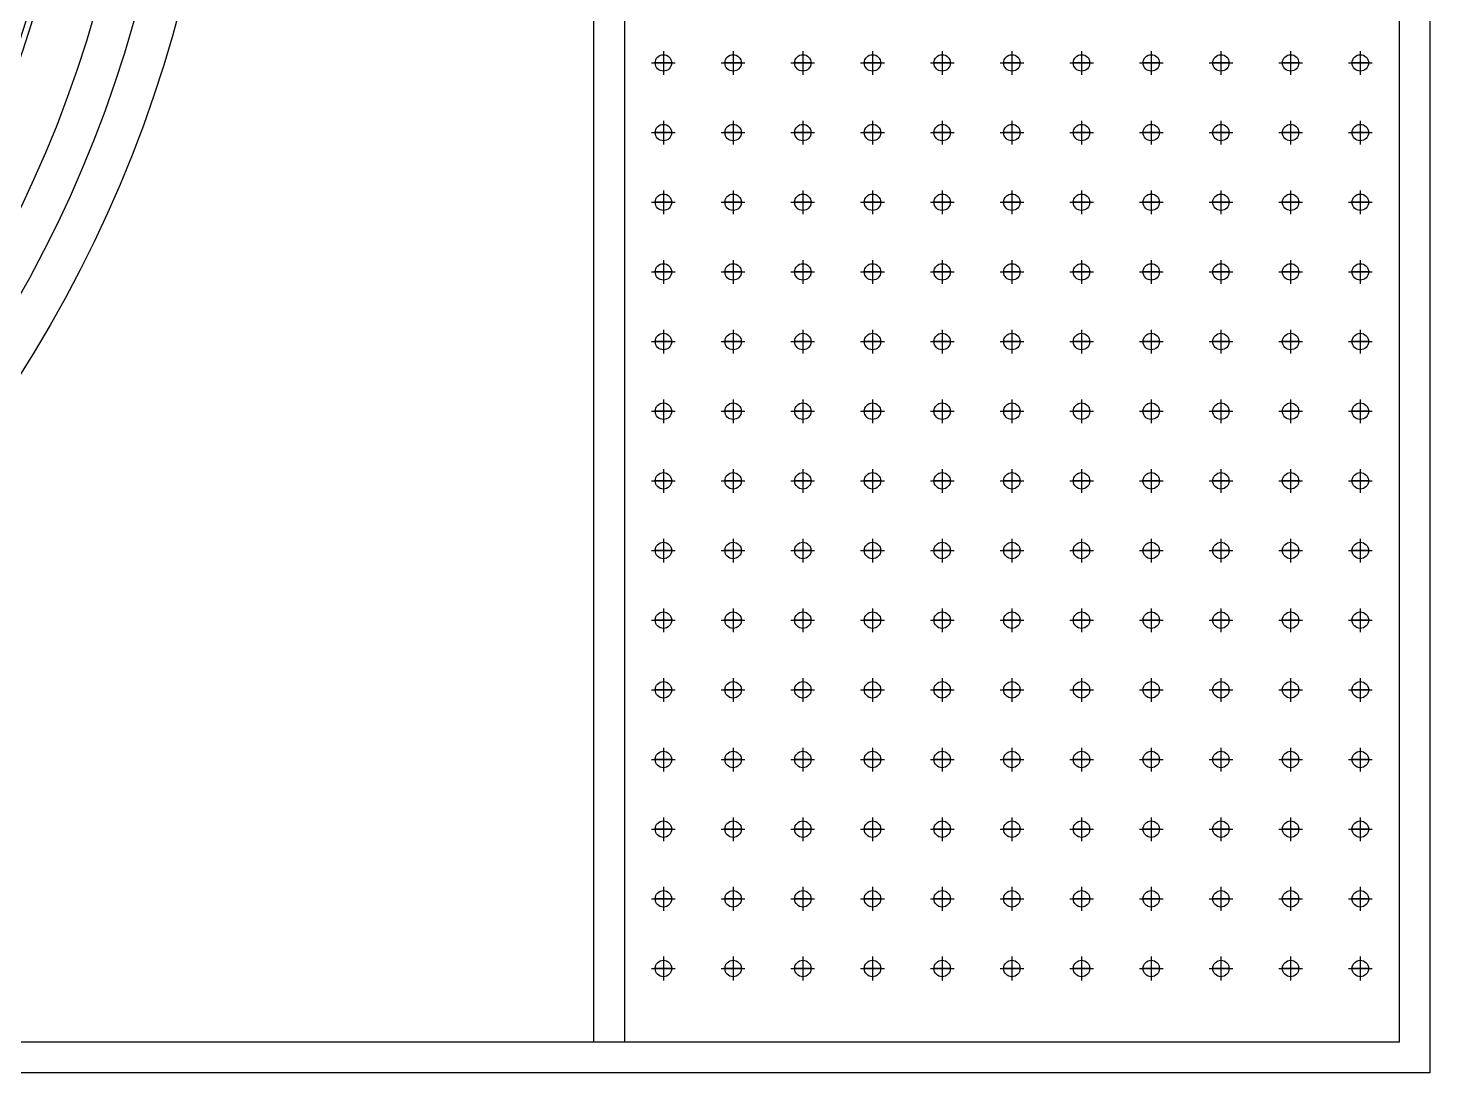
# Model space of a CAD drawing. Header units: millimetres. Extents: x -5717 to 18496, y -1212 to 15910.
# Drawn here: x 2507 to 4318, y 9915 to 11265 of the extents above; entities that cross this region are included whole.
import ezdxf

# ---------------------------------------------------------------- set-up
doc = ezdxf.new("R2010")
doc.units = ezdxf.units.MM
doc.linetypes.add('CENTER', pattern=[2, 1.25, -0.25, 0.25, -0.25])
doc.layers.add('CENTER', color=1, linetype='CENTER')

msp = doc.modelspace()

# ---------------------------------------------------------------- linework, layer by layer
at = {"color": 3}
for p, q in [((4318, 13515.4), (4318, 9915.4)), ((3238, 9955.4), (3238, 13475.4)), ((3278, 9955.4), (3278, 13475.4)), ((4278, 13475.4), (4278, 9955.4)), ((4278, 9955.4), (-1072, 9955.4)), ((4318, 9915.4), (-2152, 9915.4))]:
    msp.add_line(p, q, dxfattribs=at)
for radius in [1675, 1675, 1621.9, 1570.3]:
    msp.add_circle((1083, 11715.4), radius, dxfattribs=at)
at = {"color": 3, "ltscale": 5}
for radius in [1495.7, 1487.9]:
    msp.add_circle((1083, 11715.4), radius, dxfattribs=at)
for centre in [(3328, 11220.4), (3418, 11220.4), (3508, 11220.4), (3598, 11220.4), (3688, 11220.4), (3778, 11220.4), (3868, 11220.4), (3958, 11220.4), (4048, 11220.4), (4138, 11220.4), (4228, 11220.4), (3328, 11130.4), (3418, 11130.4), (3508, 11130.4), (3598, 11130.4), (3688, 11130.4), (3778, 11130.4), (3868, 11130.4), (3958, 11130.4), (4048, 11130.4), (4138, 11130.4), (4228, 11130.4), (3328, 11040.4), (3418, 11040.4), (3508, 11040.4), (3598, 11040.4), (3688, 11040.4), (3778, 11040.4), (3868, 11040.4), (3958, 11040.4), (4048, 11040.4), (4138, 11040.4), (4228, 11040.4), (3328, 10950.4), (3418, 10950.4), (3508, 10950.4), (3598, 10950.4), (3688, 10950.4), (3778, 10950.4), (3868, 10950.4), (3958, 10950.4), (4048, 10950.4), (4138, 10950.4), (4228, 10950.4), (3328, 10860.4), (3418, 10860.4), (3508, 10860.4), (3598, 10860.4), (3688, 10860.4), (3778, 10860.4), (3868, 10860.4), (3958, 10860.4), (4048, 10860.4), (4138, 10860.4), (4228, 10860.4), (3328, 10770.4), (3418, 10770.4), (3508, 10770.4), (3598, 10770.4), (3688, 10770.4), (3778, 10770.4), (3868, 10770.4), (3958, 10770.4), (4048, 10770.4), (4138, 10770.4), (4228, 10770.4), (3328, 10680.4), (3418, 10680.4), (3508, 10680.4), (3598, 10680.4), (3688, 10680.4), (3778, 10680.4), (3868, 10680.4), (3958, 10680.4), (4048, 10680.4), (4138, 10680.4), (4228, 10680.4), (3328, 10590.4), (3418, 10590.4), (3508, 10590.4), (3598, 10590.4), (3688, 10590.4), (3778, 10590.4), (3868, 10590.4), (3958, 10590.4), (4048, 10590.4), (4138, 10590.4), (4228, 10590.4), (3328, 10500.4), (3418, 10500.4), (3508, 10500.4), (3598, 10500.4), (3688, 10500.4), (3778, 10500.4), (3868, 10500.4), (3958, 10500.4), (4048, 10500.4), (4138, 10500.4), (4228, 10500.4), (3328, 10410.4), (3418, 10410.4), (3508, 10410.4), (3598, 10410.4), (3688, 10410.4), (3778, 10410.4), (3868, 10410.4), (3958, 10410.4), (4048, 10410.4), (4138, 10410.4), (4228, 10410.4), (3328, 10320.4), (3418, 10320.4), (3508, 10320.4), (3598, 10320.4), (3688, 10320.4), (3778, 10320.4), (3868, 10320.4), (3958, 10320.4), (4048, 10320.4), (4138, 10320.4), (4228, 10320.4), (3328, 10230.4), (3418, 10230.4), (3508, 10230.4), (3598, 10230.4), (3688, 10230.4), (3778, 10230.4), (3868, 10230.4), (3958, 10230.4), (4048, 10230.4), (4138, 10230.4), (4228, 10230.4), (3328, 10140.4), (3418, 10140.4), (3508, 10140.4), (3598, 10140.4), (3688, 10140.4), (3778, 10140.4), (3868, 10140.4), (3958, 10140.4), (4048, 10140.4), (4138, 10140.4), (4228, 10140.4), (3328, 10050.4), (3418, 10050.4), (3508, 10050.4), (3598, 10050.4), (3688, 10050.4), (3778, 10050.4), (3868, 10050.4), (3958, 10050.4), (4048, 10050.4), (4138, 10050.4), (4228, 10050.4)]:
    msp.add_circle(centre, 10.6)
at = {"layer": 'CENTER', "linetype": 'CENTER', "ltscale": 50}
for p, q in [((3328, 11235.7), (3328, 11205.1)), ((3328, 11232.2), (3328, 11208.7)), ((3418, 11235.7), (3418, 11205.1)), ((3418, 11232.2), (3418, 11208.7)), ((3508, 11235.7), (3508, 11205.1)), ((3508, 11232.2), (3508, 11208.7)), ((3598, 11235.7), (3598, 11205.1)), ((3598, 11232.2), (3598, 11208.7)), ((3688, 11235.7), (3688, 11205.1)), ((3688, 11232.2), (3688, 11208.7)), ((3778, 11235.7), (3778, 11205.1)), ((3778, 11232.2), (3778, 11208.7)), ((3868, 11235.7), (3868, 11205.1)), ((3868, 11232.2), (3868, 11208.7)), ((3958, 11235.7), (3958, 11205.1)), ((3958, 11232.2), (3958, 11208.7)), ((4048, 11235.7), (4048, 11205.1)), ((4048, 11232.2), (4048, 11208.7)), ((4138, 11235.7), (4138, 11205.1)), ((4138, 11232.2), (4138, 11208.7)), ((4228, 11235.7), (4228, 11205.1)), ((4228, 11232.2), (4228, 11208.7)), ((3312.7, 11220.4), (3343.3, 11220.4)), ((3339.7, 11220.4), (3316.2, 11220.4)), ((3316.2, 11220.4), (3339.7, 11220.4)), ((3339.7, 11220.4), (3316.2, 11220.4)), ((3402.7, 11220.4), (3433.3, 11220.4)), ((3429.7, 11220.4), (3406.2, 11220.4)), ((3406.2, 11220.4), (3429.7, 11220.4)), ((3429.7, 11220.4), (3406.2, 11220.4)), ((3492.7, 11220.4), (3523.3, 11220.4)), ((3519.7, 11220.4), (3496.2, 11220.4)), ((3496.2, 11220.4), (3519.7, 11220.4)), ((3519.7, 11220.4), (3496.2, 11220.4)), ((3582.7, 11220.4), (3613.3, 11220.4)), ((3609.7, 11220.4), (3586.2, 11220.4)), ((3586.2, 11220.4), (3609.7, 11220.4)), ((3609.7, 11220.4), (3586.2, 11220.4)), ((3672.7, 11220.4), (3703.3, 11220.4)), ((3699.7, 11220.4), (3676.2, 11220.4)), ((3676.2, 11220.4), (3699.7, 11220.4)), ((3699.7, 11220.4), (3676.2, 11220.4)), ((3762.7, 11220.4), (3793.3, 11220.4)), ((3789.7, 11220.4), (3766.2, 11220.4)), ((3766.2, 11220.4), (3789.7, 11220.4)), ((3789.7, 11220.4), (3766.2, 11220.4)), ((3852.7, 11220.4), (3883.3, 11220.4)), ((3879.7, 11220.4), (3856.2, 11220.4)), ((3856.2, 11220.4), (3879.7, 11220.4)), ((3879.7, 11220.4), (3856.2, 11220.4)), ((3942.7, 11220.4), (3973.3, 11220.4)), ((3969.7, 11220.4), (3946.2, 11220.4)), ((3946.2, 11220.4), (3969.7, 11220.4)), ((3969.7, 11220.4), (3946.2, 11220.4)), ((4032.7, 11220.4), (4063.3, 11220.4)), ((4059.7, 11220.4), (4036.2, 11220.4)), ((4036.2, 11220.4), (4059.7, 11220.4)), ((4059.7, 11220.4), (4036.2, 11220.4)), ((4122.7, 11220.4), (4153.3, 11220.4)), ((4149.7, 11220.4), (4126.2, 11220.4)), ((4126.2, 11220.4), (4149.7, 11220.4)), ((4149.7, 11220.4), (4126.2, 11220.4)), ((4212.7, 11220.4), (4243.3, 11220.4)), ((4239.7, 11220.4), (4216.2, 11220.4)), ((4216.2, 11220.4), (4239.7, 11220.4)), ((4239.7, 11220.4), (4216.2, 11220.4)), ((3328, 11145.7), (3328, 11115.1)), ((3328, 11142.2), (3328, 11118.7)), ((3418, 11145.7), (3418, 11115.1)), ((3418, 11142.2), (3418, 11118.7)), ((3508, 11145.7), (3508, 11115.1)), ((3508, 11142.2), (3508, 11118.7)), ((3598, 11145.7), (3598, 11115.1)), ((3598, 11142.2), (3598, 11118.7)), ((3688, 11145.7), (3688, 11115.1)), ((3688, 11142.2), (3688, 11118.7)), ((3778, 11145.7), (3778, 11115.1)), ((3778, 11142.2), (3778, 11118.7)), ((3868, 11145.7), (3868, 11115.1)), ((3868, 11142.2), (3868, 11118.7)), ((3958, 11145.7), (3958, 11115.1)), ((3958, 11142.2), (3958, 11118.7)), ((4048, 11145.7), (4048, 11115.1)), ((4048, 11142.2), (4048, 11118.7)), ((4138, 11145.7), (4138, 11115.1)), ((4138, 11142.2), (4138, 11118.7)), ((4228, 11145.7), (4228, 11115.1)), ((4228, 11142.2), (4228, 11118.7)), ((3312.7, 11130.4), (3343.3, 11130.4)), ((3339.7, 11130.4), (3316.2, 11130.4)), ((3316.2, 11130.4), (3339.7, 11130.4)), ((3339.7, 11130.4), (3316.2, 11130.4)), ((3402.7, 11130.4), (3433.3, 11130.4)), ((3429.7, 11130.4), (3406.2, 11130.4)), ((3406.2, 11130.4), (3429.7, 11130.4)), ((3429.7, 11130.4), (3406.2, 11130.4)), ((3492.7, 11130.4), (3523.3, 11130.4)), ((3519.7, 11130.4), (3496.2, 11130.4)), ((3496.2, 11130.4), (3519.7, 11130.4)), ((3519.7, 11130.4), (3496.2, 11130.4)), ((3582.7, 11130.4), (3613.3, 11130.4)), ((3609.7, 11130.4), (3586.2, 11130.4)), ((3586.2, 11130.4), (3609.7, 11130.4)), ((3609.7, 11130.4), (3586.2, 11130.4)), ((3672.7, 11130.4), (3703.3, 11130.4)), ((3699.7, 11130.4), (3676.2, 11130.4)), ((3676.2, 11130.4), (3699.7, 11130.4)), ((3699.7, 11130.4), (3676.2, 11130.4)), ((3762.7, 11130.4), (3793.3, 11130.4)), ((3789.7, 11130.4), (3766.2, 11130.4)), ((3766.2, 11130.4), (3789.7, 11130.4)), ((3789.7, 11130.4), (3766.2, 11130.4)), ((3852.7, 11130.4), (3883.3, 11130.4)), ((3879.7, 11130.4), (3856.2, 11130.4)), ((3856.2, 11130.4), (3879.7, 11130.4)), ((3879.7, 11130.4), (3856.2, 11130.4)), ((3942.7, 11130.4), (3973.3, 11130.4)), ((3969.7, 11130.4), (3946.2, 11130.4)), ((3946.2, 11130.4), (3969.7, 11130.4)), ((3969.7, 11130.4), (3946.2, 11130.4)), ((4032.7, 11130.4), (4063.3, 11130.4)), ((4059.7, 11130.4), (4036.2, 11130.4)), ((4036.2, 11130.4), (4059.7, 11130.4)), ((4059.7, 11130.4), (4036.2, 11130.4)), ((4122.7, 11130.4), (4153.3, 11130.4)), ((4149.7, 11130.4), (4126.2, 11130.4)), ((4126.2, 11130.4), (4149.7, 11130.4)), ((4149.7, 11130.4), (4126.2, 11130.4)), ((4212.7, 11130.4), (4243.3, 11130.4)), ((4239.7, 11130.4), (4216.2, 11130.4)), ((4216.2, 11130.4), (4239.7, 11130.4)), ((4239.7, 11130.4), (4216.2, 11130.4)), ((3328, 11055.7), (3328, 11025.1)), ((3328, 11052.2), (3328, 11028.7)), ((3418, 11055.7), (3418, 11025.1)), ((3418, 11052.2), (3418, 11028.7)), ((3508, 11055.7), (3508, 11025.1)), ((3508, 11052.2), (3508, 11028.7)), ((3598, 11055.7), (3598, 11025.1)), ((3598, 11052.2), (3598, 11028.7)), ((3688, 11055.7), (3688, 11025.1)), ((3688, 11052.2), (3688, 11028.7)), ((3778, 11055.7), (3778, 11025.1)), ((3778, 11052.2), (3778, 11028.7)), ((3868, 11055.7), (3868, 11025.1)), ((3868, 11052.2), (3868, 11028.7)), ((3958, 11055.7), (3958, 11025.1)), ((3958, 11052.2), (3958, 11028.7)), ((4048, 11055.7), (4048, 11025.1)), ((4048, 11052.2), (4048, 11028.7)), ((4138, 11055.7), (4138, 11025.1)), ((4138, 11052.2), (4138, 11028.7)), ((4228, 11055.7), (4228, 11025.1)), ((4228, 11052.2), (4228, 11028.7)), ((3312.7, 11040.4), (3343.3, 11040.4)), ((3339.7, 11040.4), (3316.2, 11040.4)), ((3316.2, 11040.4), (3339.7, 11040.4)), ((3339.7, 11040.4), (3316.2, 11040.4)), ((3402.7, 11040.4), (3433.3, 11040.4)), ((3429.7, 11040.4), (3406.2, 11040.4)), ((3406.2, 11040.4), (3429.7, 11040.4)), ((3429.7, 11040.4), (3406.2, 11040.4)), ((3492.7, 11040.4), (3523.3, 11040.4)), ((3519.7, 11040.4), (3496.2, 11040.4)), ((3496.2, 11040.4), (3519.7, 11040.4)), ((3519.7, 11040.4), (3496.2, 11040.4)), ((3582.7, 11040.4), (3613.3, 11040.4)), ((3609.7, 11040.4), (3586.2, 11040.4)), ((3586.2, 11040.4), (3609.7, 11040.4)), ((3609.7, 11040.4), (3586.2, 11040.4)), ((3672.7, 11040.4), (3703.3, 11040.4)), ((3699.7, 11040.4), (3676.2, 11040.4)), ((3676.2, 11040.4), (3699.7, 11040.4)), ((3699.7, 11040.4), (3676.2, 11040.4)), ((3762.7, 11040.4), (3793.3, 11040.4)), ((3789.7, 11040.4), (3766.2, 11040.4)), ((3766.2, 11040.4), (3789.7, 11040.4)), ((3789.7, 11040.4), (3766.2, 11040.4)), ((3852.7, 11040.4), (3883.3, 11040.4)), ((3879.7, 11040.4), (3856.2, 11040.4)), ((3856.2, 11040.4), (3879.7, 11040.4)), ((3879.7, 11040.4), (3856.2, 11040.4)), ((3942.7, 11040.4), (3973.3, 11040.4)), ((3969.7, 11040.4), (3946.2, 11040.4)), ((3946.2, 11040.4), (3969.7, 11040.4)), ((3969.7, 11040.4), (3946.2, 11040.4)), ((4032.7, 11040.4), (4063.3, 11040.4)), ((4059.7, 11040.4), (4036.2, 11040.4)), ((4036.2, 11040.4), (4059.7, 11040.4)), ((4059.7, 11040.4), (4036.2, 11040.4)), ((4122.7, 11040.4), (4153.3, 11040.4)), ((4149.7, 11040.4), (4126.2, 11040.4)), ((4126.2, 11040.4), (4149.7, 11040.4)), ((4149.7, 11040.4), (4126.2, 11040.4)), ((4212.7, 11040.4), (4243.3, 11040.4)), ((4239.7, 11040.4), (4216.2, 11040.4)), ((4216.2, 11040.4), (4239.7, 11040.4)), ((4239.7, 11040.4), (4216.2, 11040.4)), ((3328, 10965.7), (3328, 10935.1)), ((3328, 10962.2), (3328, 10938.7)), ((3418, 10965.7), (3418, 10935.1)), ((3418, 10962.2), (3418, 10938.7)), ((3508, 10965.7), (3508, 10935.1)), ((3508, 10962.2), (3508, 10938.7)), ((3598, 10965.7), (3598, 10935.1)), ((3598, 10962.2), (3598, 10938.7)), ((3688, 10965.7), (3688, 10935.1)), ((3688, 10962.2), (3688, 10938.7)), ((3778, 10965.7), (3778, 10935.1)), ((3778, 10962.2), (3778, 10938.7)), ((3868, 10965.7), (3868, 10935.1)), ((3868, 10962.2), (3868, 10938.7)), ((3958, 10965.7), (3958, 10935.1)), ((3958, 10962.2), (3958, 10938.7)), ((4048, 10965.7), (4048, 10935.1)), ((4048, 10962.2), (4048, 10938.7)), ((4138, 10965.7), (4138, 10935.1)), ((4138, 10962.2), (4138, 10938.7)), ((4228, 10965.7), (4228, 10935.1)), ((4228, 10962.2), (4228, 10938.7)), ((3312.7, 10950.4), (3343.3, 10950.4)), ((3339.7, 10950.4), (3316.2, 10950.4)), ((3316.2, 10950.4), (3339.7, 10950.4)), ((3339.7, 10950.4), (3316.2, 10950.4)), ((3402.7, 10950.4), (3433.3, 10950.4)), ((3429.7, 10950.4), (3406.2, 10950.4)), ((3406.2, 10950.4), (3429.7, 10950.4)), ((3429.7, 10950.4), (3406.2, 10950.4)), ((3492.7, 10950.4), (3523.3, 10950.4)), ((3519.7, 10950.4), (3496.2, 10950.4)), ((3496.2, 10950.4), (3519.7, 10950.4)), ((3519.7, 10950.4), (3496.2, 10950.4)), ((3582.7, 10950.4), (3613.3, 10950.4)), ((3609.7, 10950.4), (3586.2, 10950.4)), ((3586.2, 10950.4), (3609.7, 10950.4)), ((3609.7, 10950.4), (3586.2, 10950.4)), ((3672.7, 10950.4), (3703.3, 10950.4)), ((3699.7, 10950.4), (3676.2, 10950.4)), ((3676.2, 10950.4), (3699.7, 10950.4)), ((3699.7, 10950.4), (3676.2, 10950.4)), ((3762.7, 10950.4), (3793.3, 10950.4)), ((3789.7, 10950.4), (3766.2, 10950.4)), ((3766.2, 10950.4), (3789.7, 10950.4)), ((3789.7, 10950.4), (3766.2, 10950.4)), ((3852.7, 10950.4), (3883.3, 10950.4)), ((3879.7, 10950.4), (3856.2, 10950.4)), ((3856.2, 10950.4), (3879.7, 10950.4)), ((3879.7, 10950.4), (3856.2, 10950.4)), ((3942.7, 10950.4), (3973.3, 10950.4)), ((3969.7, 10950.4), (3946.2, 10950.4)), ((3946.2, 10950.4), (3969.7, 10950.4)), ((3969.7, 10950.4), (3946.2, 10950.4)), ((4032.7, 10950.4), (4063.3, 10950.4)), ((4059.7, 10950.4), (4036.2, 10950.4)), ((4036.2, 10950.4), (4059.7, 10950.4)), ((4059.7, 10950.4), (4036.2, 10950.4)), ((4122.7, 10950.4), (4153.3, 10950.4)), ((4149.7, 10950.4), (4126.2, 10950.4)), ((4126.2, 10950.4), (4149.7, 10950.4)), ((4149.7, 10950.4), (4126.2, 10950.4)), ((4212.7, 10950.4), (4243.3, 10950.4)), ((4239.7, 10950.4), (4216.2, 10950.4)), ((4216.2, 10950.4), (4239.7, 10950.4)), ((4239.7, 10950.4), (4216.2, 10950.4)), ((3328, 10875.7), (3328, 10845.1)), ((3328, 10872.2), (3328, 10848.7)), ((3418, 10875.7), (3418, 10845.1)), ((3418, 10872.2), (3418, 10848.7)), ((3508, 10875.7), (3508, 10845.1)), ((3508, 10872.2), (3508, 10848.7)), ((3598, 10875.7), (3598, 10845.1)), ((3598, 10872.2), (3598, 10848.7)), ((3688, 10875.7), (3688, 10845.1)), ((3688, 10872.2), (3688, 10848.7)), ((3778, 10875.7), (3778, 10845.1)), ((3778, 10872.2), (3778, 10848.7)), ((3868, 10875.7), (3868, 10845.1)), ((3868, 10872.2), (3868, 10848.7)), ((3958, 10875.7), (3958, 10845.1)), ((3958, 10872.2), (3958, 10848.7)), ((4048, 10875.7), (4048, 10845.1)), ((4048, 10872.2), (4048, 10848.7)), ((4138, 10875.7), (4138, 10845.1)), ((4138, 10872.2), (4138, 10848.7)), ((4228, 10875.7), (4228, 10845.1)), ((4228, 10872.2), (4228, 10848.7)), ((3312.7, 10860.4), (3343.3, 10860.4)), ((3339.7, 10860.4), (3316.2, 10860.4)), ((3316.2, 10860.4), (3339.7, 10860.4)), ((3339.7, 10860.4), (3316.2, 10860.4)), ((3402.7, 10860.4), (3433.3, 10860.4)), ((3429.7, 10860.4), (3406.2, 10860.4)), ((3406.2, 10860.4), (3429.7, 10860.4)), ((3429.7, 10860.4), (3406.2, 10860.4)), ((3492.7, 10860.4), (3523.3, 10860.4)), ((3519.7, 10860.4), (3496.2, 10860.4)), ((3496.2, 10860.4), (3519.7, 10860.4)), ((3519.7, 10860.4), (3496.2, 10860.4)), ((3582.7, 10860.4), (3613.3, 10860.4)), ((3609.7, 10860.4), (3586.2, 10860.4)), ((3586.2, 10860.4), (3609.7, 10860.4)), ((3609.7, 10860.4), (3586.2, 10860.4)), ((3672.7, 10860.4), (3703.3, 10860.4)), ((3699.7, 10860.4), (3676.2, 10860.4)), ((3676.2, 10860.4), (3699.7, 10860.4)), ((3699.7, 10860.4), (3676.2, 10860.4)), ((3762.7, 10860.4), (3793.3, 10860.4)), ((3789.7, 10860.4), (3766.2, 10860.4)), ((3766.2, 10860.4), (3789.7, 10860.4)), ((3789.7, 10860.4), (3766.2, 10860.4)), ((3852.7, 10860.4), (3883.3, 10860.4)), ((3879.7, 10860.4), (3856.2, 10860.4)), ((3856.2, 10860.4), (3879.7, 10860.4)), ((3879.7, 10860.4), (3856.2, 10860.4)), ((3942.7, 10860.4), (3973.3, 10860.4)), ((3969.7, 10860.4), (3946.2, 10860.4)), ((3946.2, 10860.4), (3969.7, 10860.4)), ((3969.7, 10860.4), (3946.2, 10860.4)), ((4032.7, 10860.4), (4063.3, 10860.4)), ((4059.7, 10860.4), (4036.2, 10860.4)), ((4036.2, 10860.4), (4059.7, 10860.4)), ((4059.7, 10860.4), (4036.2, 10860.4)), ((4122.7, 10860.4), (4153.3, 10860.4)), ((4149.7, 10860.4), (4126.2, 10860.4)), ((4126.2, 10860.4), (4149.7, 10860.4)), ((4149.7, 10860.4), (4126.2, 10860.4)), ((4212.7, 10860.4), (4243.3, 10860.4)), ((4239.7, 10860.4), (4216.2, 10860.4)), ((4216.2, 10860.4), (4239.7, 10860.4)), ((4239.7, 10860.4), (4216.2, 10860.4)), ((3328, 10785.7), (3328, 10755.1)), ((3328, 10782.2), (3328, 10758.7)), ((3418, 10785.7), (3418, 10755.1)), ((3418, 10782.2), (3418, 10758.7)), ((3508, 10785.7), (3508, 10755.1)), ((3508, 10782.2), (3508, 10758.7)), ((3598, 10785.7), (3598, 10755.1)), ((3598, 10782.2), (3598, 10758.7)), ((3688, 10785.7), (3688, 10755.1)), ((3688, 10782.2), (3688, 10758.7)), ((3778, 10785.7), (3778, 10755.1)), ((3778, 10782.2), (3778, 10758.7)), ((3868, 10785.7), (3868, 10755.1)), ((3868, 10782.2), (3868, 10758.7)), ((3958, 10785.7), (3958, 10755.1)), ((3958, 10782.2), (3958, 10758.7)), ((4048, 10785.7), (4048, 10755.1)), ((4048, 10782.2), (4048, 10758.7)), ((4138, 10785.7), (4138, 10755.1)), ((4138, 10782.2), (4138, 10758.7)), ((4228, 10785.7), (4228, 10755.1)), ((4228, 10782.2), (4228, 10758.7)), ((3312.7, 10770.4), (3343.3, 10770.4)), ((3339.7, 10770.4), (3316.2, 10770.4)), ((3316.2, 10770.4), (3339.7, 10770.4)), ((3339.7, 10770.4), (3316.2, 10770.4)), ((3402.7, 10770.4), (3433.3, 10770.4)), ((3429.7, 10770.4), (3406.2, 10770.4)), ((3406.2, 10770.4), (3429.7, 10770.4)), ((3429.7, 10770.4), (3406.2, 10770.4)), ((3492.7, 10770.4), (3523.3, 10770.4)), ((3519.7, 10770.4), (3496.2, 10770.4)), ((3496.2, 10770.4), (3519.7, 10770.4)), ((3519.7, 10770.4), (3496.2, 10770.4)), ((3582.7, 10770.4), (3613.3, 10770.4)), ((3609.7, 10770.4), (3586.2, 10770.4)), ((3586.2, 10770.4), (3609.7, 10770.4)), ((3609.7, 10770.4), (3586.2, 10770.4)), ((3672.7, 10770.4), (3703.3, 10770.4)), ((3699.7, 10770.4), (3676.2, 10770.4)), ((3676.2, 10770.4), (3699.7, 10770.4)), ((3699.7, 10770.4), (3676.2, 10770.4)), ((3762.7, 10770.4), (3793.3, 10770.4)), ((3789.7, 10770.4), (3766.2, 10770.4)), ((3766.2, 10770.4), (3789.7, 10770.4)), ((3789.7, 10770.4), (3766.2, 10770.4)), ((3852.7, 10770.4), (3883.3, 10770.4)), ((3879.7, 10770.4), (3856.2, 10770.4)), ((3856.2, 10770.4), (3879.7, 10770.4)), ((3879.7, 10770.4), (3856.2, 10770.4)), ((3942.7, 10770.4), (3973.3, 10770.4)), ((3969.7, 10770.4), (3946.2, 10770.4)), ((3946.2, 10770.4), (3969.7, 10770.4)), ((3969.7, 10770.4), (3946.2, 10770.4)), ((4032.7, 10770.4), (4063.3, 10770.4)), ((4059.7, 10770.4), (4036.2, 10770.4)), ((4036.2, 10770.4), (4059.7, 10770.4)), ((4059.7, 10770.4), (4036.2, 10770.4)), ((4122.7, 10770.4), (4153.3, 10770.4)), ((4149.7, 10770.4), (4126.2, 10770.4)), ((4126.2, 10770.4), (4149.7, 10770.4)), ((4149.7, 10770.4), (4126.2, 10770.4)), ((4212.7, 10770.4), (4243.3, 10770.4)), ((4239.7, 10770.4), (4216.2, 10770.4)), ((4216.2, 10770.4), (4239.7, 10770.4)), ((4239.7, 10770.4), (4216.2, 10770.4)), ((3328, 10695.7), (3328, 10665.1)), ((3328, 10692.2), (3328, 10668.7)), ((3418, 10695.7), (3418, 10665.1)), ((3418, 10692.2), (3418, 10668.7)), ((3508, 10695.7), (3508, 10665.1)), ((3508, 10692.2), (3508, 10668.7)), ((3598, 10695.7), (3598, 10665.1)), ((3598, 10692.2), (3598, 10668.7)), ((3688, 10695.7), (3688, 10665.1)), ((3688, 10692.2), (3688, 10668.7)), ((3778, 10695.7), (3778, 10665.1)), ((3778, 10692.2), (3778, 10668.7)), ((3868, 10695.7), (3868, 10665.1)), ((3868, 10692.2), (3868, 10668.7)), ((3958, 10695.7), (3958, 10665.1)), ((3958, 10692.2), (3958, 10668.7)), ((4048, 10695.7), (4048, 10665.1)), ((4048, 10692.2), (4048, 10668.7)), ((4138, 10695.7), (4138, 10665.1)), ((4138, 10692.2), (4138, 10668.7)), ((4228, 10695.7), (4228, 10665.1)), ((4228, 10692.2), (4228, 10668.7)), ((3312.7, 10680.4), (3343.3, 10680.4)), ((3339.7, 10680.4), (3316.2, 10680.4)), ((3316.2, 10680.4), (3339.7, 10680.4)), ((3339.7, 10680.4), (3316.2, 10680.4)), ((3402.7, 10680.4), (3433.3, 10680.4)), ((3429.7, 10680.4), (3406.2, 10680.4)), ((3406.2, 10680.4), (3429.7, 10680.4)), ((3429.7, 10680.4), (3406.2, 10680.4)), ((3492.7, 10680.4), (3523.3, 10680.4)), ((3519.7, 10680.4), (3496.2, 10680.4)), ((3496.2, 10680.4), (3519.7, 10680.4)), ((3519.7, 10680.4), (3496.2, 10680.4)), ((3582.7, 10680.4), (3613.3, 10680.4)), ((3609.7, 10680.4), (3586.2, 10680.4)), ((3586.2, 10680.4), (3609.7, 10680.4)), ((3609.7, 10680.4), (3586.2, 10680.4)), ((3672.7, 10680.4), (3703.3, 10680.4)), ((3699.7, 10680.4), (3676.2, 10680.4)), ((3676.2, 10680.4), (3699.7, 10680.4)), ((3699.7, 10680.4), (3676.2, 10680.4)), ((3762.7, 10680.4), (3793.3, 10680.4)), ((3789.7, 10680.4), (3766.2, 10680.4)), ((3766.2, 10680.4), (3789.7, 10680.4)), ((3789.7, 10680.4), (3766.2, 10680.4)), ((3852.7, 10680.4), (3883.3, 10680.4)), ((3879.7, 10680.4), (3856.2, 10680.4)), ((3856.2, 10680.4), (3879.7, 10680.4)), ((3879.7, 10680.4), (3856.2, 10680.4)), ((3942.7, 10680.4), (3973.3, 10680.4)), ((3969.7, 10680.4), (3946.2, 10680.4)), ((3946.2, 10680.4), (3969.7, 10680.4)), ((3969.7, 10680.4), (3946.2, 10680.4)), ((4032.7, 10680.4), (4063.3, 10680.4)), ((4059.7, 10680.4), (4036.2, 10680.4)), ((4036.2, 10680.4), (4059.7, 10680.4)), ((4059.7, 10680.4), (4036.2, 10680.4)), ((4122.7, 10680.4), (4153.3, 10680.4)), ((4149.7, 10680.4), (4126.2, 10680.4)), ((4126.2, 10680.4), (4149.7, 10680.4)), ((4149.7, 10680.4), (4126.2, 10680.4)), ((4212.7, 10680.4), (4243.3, 10680.4)), ((4239.7, 10680.4), (4216.2, 10680.4)), ((4216.2, 10680.4), (4239.7, 10680.4)), ((4239.7, 10680.4), (4216.2, 10680.4)), ((3328, 10605.7), (3328, 10575.1)), ((3328, 10602.2), (3328, 10578.7)), ((3418, 10605.7), (3418, 10575.1)), ((3418, 10602.2), (3418, 10578.7)), ((3508, 10605.7), (3508, 10575.1)), ((3508, 10602.2), (3508, 10578.7)), ((3598, 10605.7), (3598, 10575.1)), ((3598, 10602.2), (3598, 10578.7)), ((3688, 10605.7), (3688, 10575.1)), ((3688, 10602.2), (3688, 10578.7)), ((3778, 10605.7), (3778, 10575.1)), ((3778, 10602.2), (3778, 10578.7)), ((3868, 10605.7), (3868, 10575.1)), ((3868, 10602.2), (3868, 10578.7)), ((3958, 10605.7), (3958, 10575.1)), ((3958, 10602.2), (3958, 10578.7)), ((4048, 10605.7), (4048, 10575.1)), ((4048, 10602.2), (4048, 10578.7)), ((4138, 10605.7), (4138, 10575.1)), ((4138, 10602.2), (4138, 10578.7)), ((4228, 10605.7), (4228, 10575.1)), ((4228, 10602.2), (4228, 10578.7)), ((3312.7, 10590.4), (3343.3, 10590.4)), ((3339.7, 10590.4), (3316.2, 10590.4)), ((3316.2, 10590.4), (3339.7, 10590.4)), ((3339.7, 10590.4), (3316.2, 10590.4)), ((3402.7, 10590.4), (3433.3, 10590.4)), ((3429.7, 10590.4), (3406.2, 10590.4)), ((3406.2, 10590.4), (3429.7, 10590.4)), ((3429.7, 10590.4), (3406.2, 10590.4)), ((3492.7, 10590.4), (3523.3, 10590.4)), ((3519.7, 10590.4), (3496.2, 10590.4)), ((3496.2, 10590.4), (3519.7, 10590.4)), ((3519.7, 10590.4), (3496.2, 10590.4)), ((3582.7, 10590.4), (3613.3, 10590.4)), ((3609.7, 10590.4), (3586.2, 10590.4)), ((3586.2, 10590.4), (3609.7, 10590.4)), ((3609.7, 10590.4), (3586.2, 10590.4)), ((3672.7, 10590.4), (3703.3, 10590.4)), ((3699.7, 10590.4), (3676.2, 10590.4)), ((3676.2, 10590.4), (3699.7, 10590.4)), ((3699.7, 10590.4), (3676.2, 10590.4)), ((3762.7, 10590.4), (3793.3, 10590.4)), ((3789.7, 10590.4), (3766.2, 10590.4)), ((3766.2, 10590.4), (3789.7, 10590.4)), ((3789.7, 10590.4), (3766.2, 10590.4)), ((3852.7, 10590.4), (3883.3, 10590.4)), ((3879.7, 10590.4), (3856.2, 10590.4)), ((3856.2, 10590.4), (3879.7, 10590.4)), ((3879.7, 10590.4), (3856.2, 10590.4)), ((3942.7, 10590.4), (3973.3, 10590.4)), ((3969.7, 10590.4), (3946.2, 10590.4)), ((3946.2, 10590.4), (3969.7, 10590.4)), ((3969.7, 10590.4), (3946.2, 10590.4)), ((4032.7, 10590.4), (4063.3, 10590.4)), ((4059.7, 10590.4), (4036.2, 10590.4)), ((4036.2, 10590.4), (4059.7, 10590.4)), ((4059.7, 10590.4), (4036.2, 10590.4)), ((4122.7, 10590.4), (4153.3, 10590.4)), ((4149.7, 10590.4), (4126.2, 10590.4)), ((4126.2, 10590.4), (4149.7, 10590.4)), ((4149.7, 10590.4), (4126.2, 10590.4)), ((4212.7, 10590.4), (4243.3, 10590.4)), ((4239.7, 10590.4), (4216.2, 10590.4)), ((4216.2, 10590.4), (4239.7, 10590.4)), ((4239.7, 10590.4), (4216.2, 10590.4)), ((3328, 10515.7), (3328, 10485.1)), ((3328, 10512.2), (3328, 10488.7)), ((3418, 10515.7), (3418, 10485.1)), ((3418, 10512.2), (3418, 10488.7)), ((3508, 10515.7), (3508, 10485.1)), ((3508, 10512.2), (3508, 10488.7)), ((3598, 10515.7), (3598, 10485.1)), ((3598, 10512.2), (3598, 10488.7)), ((3688, 10515.7), (3688, 10485.1)), ((3688, 10512.2), (3688, 10488.7)), ((3778, 10515.7), (3778, 10485.1)), ((3778, 10512.2), (3778, 10488.7)), ((3868, 10515.7), (3868, 10485.1)), ((3868, 10512.2), (3868, 10488.7)), ((3958, 10515.7), (3958, 10485.1)), ((3958, 10512.2), (3958, 10488.7)), ((4048, 10515.7), (4048, 10485.1)), ((4048, 10512.2), (4048, 10488.7)), ((4138, 10515.7), (4138, 10485.1)), ((4138, 10512.2), (4138, 10488.7)), ((4228, 10515.7), (4228, 10485.1)), ((4228, 10512.2), (4228, 10488.7)), ((3312.7, 10500.4), (3343.3, 10500.4)), ((3339.7, 10500.4), (3316.2, 10500.4)), ((3316.2, 10500.4), (3339.7, 10500.4)), ((3339.7, 10500.4), (3316.2, 10500.4)), ((3402.7, 10500.4), (3433.3, 10500.4)), ((3429.7, 10500.4), (3406.2, 10500.4)), ((3406.2, 10500.4), (3429.7, 10500.4)), ((3429.7, 10500.4), (3406.2, 10500.4)), ((3492.7, 10500.4), (3523.3, 10500.4)), ((3519.7, 10500.4), (3496.2, 10500.4)), ((3496.2, 10500.4), (3519.7, 10500.4)), ((3519.7, 10500.4), (3496.2, 10500.4)), ((3582.7, 10500.4), (3613.3, 10500.4)), ((3609.7, 10500.4), (3586.2, 10500.4)), ((3586.2, 10500.4), (3609.7, 10500.4)), ((3609.7, 10500.4), (3586.2, 10500.4)), ((3672.7, 10500.4), (3703.3, 10500.4)), ((3699.7, 10500.4), (3676.2, 10500.4)), ((3676.2, 10500.4), (3699.7, 10500.4)), ((3699.7, 10500.4), (3676.2, 10500.4)), ((3762.7, 10500.4), (3793.3, 10500.4)), ((3789.7, 10500.4), (3766.2, 10500.4)), ((3766.2, 10500.4), (3789.7, 10500.4)), ((3789.7, 10500.4), (3766.2, 10500.4)), ((3852.7, 10500.4), (3883.3, 10500.4)), ((3879.7, 10500.4), (3856.2, 10500.4)), ((3856.2, 10500.4), (3879.7, 10500.4)), ((3879.7, 10500.4), (3856.2, 10500.4)), ((3942.7, 10500.4), (3973.3, 10500.4)), ((3969.7, 10500.4), (3946.2, 10500.4)), ((3946.2, 10500.4), (3969.7, 10500.4)), ((3969.7, 10500.4), (3946.2, 10500.4)), ((4032.7, 10500.4), (4063.3, 10500.4)), ((4059.7, 10500.4), (4036.2, 10500.4)), ((4036.2, 10500.4), (4059.7, 10500.4)), ((4059.7, 10500.4), (4036.2, 10500.4)), ((4122.7, 10500.4), (4153.3, 10500.4)), ((4149.7, 10500.4), (4126.2, 10500.4)), ((4126.2, 10500.4), (4149.7, 10500.4)), ((4149.7, 10500.4), (4126.2, 10500.4)), ((4212.7, 10500.4), (4243.3, 10500.4)), ((4239.7, 10500.4), (4216.2, 10500.4)), ((4216.2, 10500.4), (4239.7, 10500.4)), ((4239.7, 10500.4), (4216.2, 10500.4)), ((3328, 10425.7), (3328, 10395.1)), ((3328, 10422.2), (3328, 10398.7)), ((3418, 10425.7), (3418, 10395.1)), ((3418, 10422.2), (3418, 10398.7)), ((3508, 10425.7), (3508, 10395.1)), ((3508, 10422.2), (3508, 10398.7)), ((3598, 10425.7), (3598, 10395.1)), ((3598, 10422.2), (3598, 10398.7)), ((3688, 10425.7), (3688, 10395.1)), ((3688, 10422.2), (3688, 10398.7)), ((3778, 10425.7), (3778, 10395.1)), ((3778, 10422.2), (3778, 10398.7)), ((3868, 10425.7), (3868, 10395.1)), ((3868, 10422.2), (3868, 10398.7)), ((3958, 10425.7), (3958, 10395.1)), ((3958, 10422.2), (3958, 10398.7)), ((4048, 10425.7), (4048, 10395.1)), ((4048, 10422.2), (4048, 10398.7)), ((4138, 10425.7), (4138, 10395.1)), ((4138, 10422.2), (4138, 10398.7)), ((4228, 10425.7), (4228, 10395.1)), ((4228, 10422.2), (4228, 10398.7)), ((3312.7, 10410.4), (3343.3, 10410.4)), ((3339.7, 10410.4), (3316.2, 10410.4)), ((3316.2, 10410.4), (3339.7, 10410.4)), ((3339.7, 10410.4), (3316.2, 10410.4)), ((3402.7, 10410.4), (3433.3, 10410.4)), ((3429.7, 10410.4), (3406.2, 10410.4)), ((3406.2, 10410.4), (3429.7, 10410.4)), ((3429.7, 10410.4), (3406.2, 10410.4)), ((3492.7, 10410.4), (3523.3, 10410.4)), ((3519.7, 10410.4), (3496.2, 10410.4)), ((3496.2, 10410.4), (3519.7, 10410.4)), ((3519.7, 10410.4), (3496.2, 10410.4)), ((3582.7, 10410.4), (3613.3, 10410.4)), ((3609.7, 10410.4), (3586.2, 10410.4)), ((3586.2, 10410.4), (3609.7, 10410.4)), ((3609.7, 10410.4), (3586.2, 10410.4)), ((3672.7, 10410.4), (3703.3, 10410.4)), ((3699.7, 10410.4), (3676.2, 10410.4)), ((3676.2, 10410.4), (3699.7, 10410.4)), ((3699.7, 10410.4), (3676.2, 10410.4)), ((3762.7, 10410.4), (3793.3, 10410.4)), ((3789.7, 10410.4), (3766.2, 10410.4)), ((3766.2, 10410.4), (3789.7, 10410.4)), ((3789.7, 10410.4), (3766.2, 10410.4)), ((3852.7, 10410.4), (3883.3, 10410.4)), ((3879.7, 10410.4), (3856.2, 10410.4)), ((3856.2, 10410.4), (3879.7, 10410.4)), ((3879.7, 10410.4), (3856.2, 10410.4)), ((3942.7, 10410.4), (3973.3, 10410.4)), ((3969.7, 10410.4), (3946.2, 10410.4)), ((3946.2, 10410.4), (3969.7, 10410.4)), ((3969.7, 10410.4), (3946.2, 10410.4)), ((4032.7, 10410.4), (4063.3, 10410.4)), ((4059.7, 10410.4), (4036.2, 10410.4)), ((4036.2, 10410.4), (4059.7, 10410.4)), ((4059.7, 10410.4), (4036.2, 10410.4)), ((4122.7, 10410.4), (4153.3, 10410.4)), ((4149.7, 10410.4), (4126.2, 10410.4)), ((4126.2, 10410.4), (4149.7, 10410.4)), ((4149.7, 10410.4), (4126.2, 10410.4)), ((4212.7, 10410.4), (4243.3, 10410.4)), ((4239.7, 10410.4), (4216.2, 10410.4)), ((4216.2, 10410.4), (4239.7, 10410.4)), ((4239.7, 10410.4), (4216.2, 10410.4)), ((3312.7, 10320.4), (3343.3, 10320.4)), ((3339.7, 10320.4), (3316.2, 10320.4)), ((3316.2, 10320.4), (3339.7, 10320.4)), ((3339.7, 10320.4), (3316.2, 10320.4)), ((3328, 10335.7), (3328, 10305.1)), ((3328, 10332.2), (3328, 10308.7)), ((3402.7, 10320.4), (3433.3, 10320.4)), ((3429.7, 10320.4), (3406.2, 10320.4)), ((3406.2, 10320.4), (3429.7, 10320.4)), ((3429.7, 10320.4), (3406.2, 10320.4)), ((3418, 10335.7), (3418, 10305.1)), ((3418, 10332.2), (3418, 10308.7)), ((3492.7, 10320.4), (3523.3, 10320.4)), ((3519.7, 10320.4), (3496.2, 10320.4)), ((3496.2, 10320.4), (3519.7, 10320.4)), ((3519.7, 10320.4), (3496.2, 10320.4)), ((3508, 10335.7), (3508, 10305.1)), ((3508, 10332.2), (3508, 10308.7)), ((3582.7, 10320.4), (3613.3, 10320.4)), ((3609.7, 10320.4), (3586.2, 10320.4)), ((3586.2, 10320.4), (3609.7, 10320.4)), ((3609.7, 10320.4), (3586.2, 10320.4)), ((3598, 10335.7), (3598, 10305.1)), ((3598, 10332.2), (3598, 10308.7)), ((3672.7, 10320.4), (3703.3, 10320.4)), ((3699.7, 10320.4), (3676.2, 10320.4)), ((3676.2, 10320.4), (3699.7, 10320.4)), ((3699.7, 10320.4), (3676.2, 10320.4)), ((3688, 10335.7), (3688, 10305.1)), ((3688, 10332.2), (3688, 10308.7)), ((3762.7, 10320.4), (3793.3, 10320.4)), ((3789.7, 10320.4), (3766.2, 10320.4)), ((3766.2, 10320.4), (3789.7, 10320.4)), ((3789.7, 10320.4), (3766.2, 10320.4)), ((3778, 10335.7), (3778, 10305.1)), ((3778, 10332.2), (3778, 10308.7)), ((3852.7, 10320.4), (3883.3, 10320.4)), ((3879.7, 10320.4), (3856.2, 10320.4)), ((3856.2, 10320.4), (3879.7, 10320.4)), ((3879.7, 10320.4), (3856.2, 10320.4)), ((3868, 10335.7), (3868, 10305.1)), ((3868, 10332.2), (3868, 10308.7)), ((3942.7, 10320.4), (3973.3, 10320.4)), ((3969.7, 10320.4), (3946.2, 10320.4)), ((3946.2, 10320.4), (3969.7, 10320.4)), ((3969.7, 10320.4), (3946.2, 10320.4)), ((3958, 10335.7), (3958, 10305.1)), ((3958, 10332.2), (3958, 10308.7)), ((4032.7, 10320.4), (4063.3, 10320.4)), ((4059.7, 10320.4), (4036.2, 10320.4)), ((4036.2, 10320.4), (4059.7, 10320.4)), ((4059.7, 10320.4), (4036.2, 10320.4)), ((4048, 10335.7), (4048, 10305.1)), ((4048, 10332.2), (4048, 10308.7)), ((4122.7, 10320.4), (4153.3, 10320.4)), ((4149.7, 10320.4), (4126.2, 10320.4)), ((4126.2, 10320.4), (4149.7, 10320.4)), ((4149.7, 10320.4), (4126.2, 10320.4)), ((4138, 10335.7), (4138, 10305.1)), ((4138, 10332.2), (4138, 10308.7)), ((4212.7, 10320.4), (4243.3, 10320.4)), ((4239.7, 10320.4), (4216.2, 10320.4)), ((4216.2, 10320.4), (4239.7, 10320.4)), ((4239.7, 10320.4), (4216.2, 10320.4)), ((4228, 10335.7), (4228, 10305.1)), ((4228, 10332.2), (4228, 10308.7)), ((3312.7, 10230.4), (3343.3, 10230.4)), ((3339.7, 10230.4), (3316.2, 10230.4)), ((3316.2, 10230.4), (3339.7, 10230.4)), ((3339.7, 10230.4), (3316.2, 10230.4)), ((3328, 10245.7), (3328, 10215.1)), ((3328, 10242.2), (3328, 10218.7)), ((3402.7, 10230.4), (3433.3, 10230.4)), ((3429.7, 10230.4), (3406.2, 10230.4)), ((3406.2, 10230.4), (3429.7, 10230.4)), ((3429.7, 10230.4), (3406.2, 10230.4)), ((3418, 10245.7), (3418, 10215.1)), ((3418, 10242.2), (3418, 10218.7)), ((3492.7, 10230.4), (3523.3, 10230.4)), ((3519.7, 10230.4), (3496.2, 10230.4)), ((3496.2, 10230.4), (3519.7, 10230.4)), ((3519.7, 10230.4), (3496.2, 10230.4)), ((3508, 10245.7), (3508, 10215.1)), ((3508, 10242.2), (3508, 10218.7)), ((3582.7, 10230.4), (3613.3, 10230.4)), ((3609.7, 10230.4), (3586.2, 10230.4)), ((3586.2, 10230.4), (3609.7, 10230.4)), ((3609.7, 10230.4), (3586.2, 10230.4)), ((3598, 10245.7), (3598, 10215.1)), ((3598, 10242.2), (3598, 10218.7)), ((3672.7, 10230.4), (3703.3, 10230.4)), ((3699.7, 10230.4), (3676.2, 10230.4)), ((3676.2, 10230.4), (3699.7, 10230.4)), ((3699.7, 10230.4), (3676.2, 10230.4)), ((3688, 10245.7), (3688, 10215.1)), ((3688, 10242.2), (3688, 10218.7)), ((3762.7, 10230.4), (3793.3, 10230.4)), ((3789.7, 10230.4), (3766.2, 10230.4)), ((3766.2, 10230.4), (3789.7, 10230.4)), ((3789.7, 10230.4), (3766.2, 10230.4)), ((3778, 10245.7), (3778, 10215.1)), ((3778, 10242.2), (3778, 10218.7)), ((3852.7, 10230.4), (3883.3, 10230.4)), ((3879.7, 10230.4), (3856.2, 10230.4)), ((3856.2, 10230.4), (3879.7, 10230.4)), ((3879.7, 10230.4), (3856.2, 10230.4)), ((3868, 10245.7), (3868, 10215.1)), ((3868, 10242.2), (3868, 10218.7)), ((3942.7, 10230.4), (3973.3, 10230.4)), ((3969.7, 10230.4), (3946.2, 10230.4)), ((3946.2, 10230.4), (3969.7, 10230.4)), ((3969.7, 10230.4), (3946.2, 10230.4)), ((3958, 10245.7), (3958, 10215.1)), ((3958, 10242.2), (3958, 10218.7)), ((4032.7, 10230.4), (4063.3, 10230.4)), ((4059.7, 10230.4), (4036.2, 10230.4)), ((4036.2, 10230.4), (4059.7, 10230.4)), ((4059.7, 10230.4), (4036.2, 10230.4)), ((4048, 10245.7), (4048, 10215.1)), ((4048, 10242.2), (4048, 10218.7)), ((4122.7, 10230.4), (4153.3, 10230.4)), ((4149.7, 10230.4), (4126.2, 10230.4)), ((4126.2, 10230.4), (4149.7, 10230.4)), ((4149.7, 10230.4), (4126.2, 10230.4)), ((4138, 10245.7), (4138, 10215.1)), ((4138, 10242.2), (4138, 10218.7)), ((4212.7, 10230.4), (4243.3, 10230.4)), ((4239.7, 10230.4), (4216.2, 10230.4)), ((4216.2, 10230.4), (4239.7, 10230.4)), ((4239.7, 10230.4), (4216.2, 10230.4)), ((4228, 10245.7), (4228, 10215.1)), ((4228, 10242.2), (4228, 10218.7)), ((3312.7, 10140.4), (3343.3, 10140.4)), ((3339.7, 10140.4), (3316.2, 10140.4)), ((3316.2, 10140.4), (3339.7, 10140.4)), ((3339.7, 10140.4), (3316.2, 10140.4)), ((3328, 10155.7), (3328, 10125.1)), ((3328, 10152.2), (3328, 10128.7)), ((3402.7, 10140.4), (3433.3, 10140.4)), ((3429.7, 10140.4), (3406.2, 10140.4)), ((3406.2, 10140.4), (3429.7, 10140.4)), ((3429.7, 10140.4), (3406.2, 10140.4)), ((3418, 10155.7), (3418, 10125.1)), ((3418, 10152.2), (3418, 10128.7)), ((3492.7, 10140.4), (3523.3, 10140.4)), ((3519.7, 10140.4), (3496.2, 10140.4)), ((3496.2, 10140.4), (3519.7, 10140.4)), ((3519.7, 10140.4), (3496.2, 10140.4)), ((3508, 10155.7), (3508, 10125.1)), ((3508, 10152.2), (3508, 10128.7)), ((3582.7, 10140.4), (3613.3, 10140.4)), ((3609.7, 10140.4), (3586.2, 10140.4)), ((3586.2, 10140.4), (3609.7, 10140.4)), ((3609.7, 10140.4), (3586.2, 10140.4)), ((3598, 10155.7), (3598, 10125.1)), ((3598, 10152.2), (3598, 10128.7)), ((3672.7, 10140.4), (3703.3, 10140.4)), ((3699.7, 10140.4), (3676.2, 10140.4)), ((3676.2, 10140.4), (3699.7, 10140.4)), ((3699.7, 10140.4), (3676.2, 10140.4)), ((3688, 10155.7), (3688, 10125.1)), ((3688, 10152.2), (3688, 10128.7)), ((3762.7, 10140.4), (3793.3, 10140.4)), ((3789.7, 10140.4), (3766.2, 10140.4)), ((3766.2, 10140.4), (3789.7, 10140.4)), ((3789.7, 10140.4), (3766.2, 10140.4)), ((3778, 10155.7), (3778, 10125.1)), ((3778, 10152.2), (3778, 10128.7)), ((3852.7, 10140.4), (3883.3, 10140.4)), ((3879.7, 10140.4), (3856.2, 10140.4)), ((3856.2, 10140.4), (3879.7, 10140.4)), ((3879.7, 10140.4), (3856.2, 10140.4)), ((3868, 10155.7), (3868, 10125.1)), ((3868, 10152.2), (3868, 10128.7)), ((3942.7, 10140.4), (3973.3, 10140.4)), ((3969.7, 10140.4), (3946.2, 10140.4)), ((3946.2, 10140.4), (3969.7, 10140.4)), ((3969.7, 10140.4), (3946.2, 10140.4)), ((3958, 10155.7), (3958, 10125.1)), ((3958, 10152.2), (3958, 10128.7)), ((4032.7, 10140.4), (4063.3, 10140.4)), ((4059.7, 10140.4), (4036.2, 10140.4)), ((4036.2, 10140.4), (4059.7, 10140.4)), ((4059.7, 10140.4), (4036.2, 10140.4)), ((4048, 10155.7), (4048, 10125.1)), ((4048, 10152.2), (4048, 10128.7)), ((4122.7, 10140.4), (4153.3, 10140.4)), ((4149.7, 10140.4), (4126.2, 10140.4)), ((4126.2, 10140.4), (4149.7, 10140.4)), ((4149.7, 10140.4), (4126.2, 10140.4)), ((4138, 10155.7), (4138, 10125.1)), ((4138, 10152.2), (4138, 10128.7)), ((4212.7, 10140.4), (4243.3, 10140.4)), ((4239.7, 10140.4), (4216.2, 10140.4)), ((4216.2, 10140.4), (4239.7, 10140.4)), ((4239.7, 10140.4), (4216.2, 10140.4)), ((4228, 10155.7), (4228, 10125.1)), ((4228, 10152.2), (4228, 10128.7)), ((3312.7, 10050.4), (3343.3, 10050.4)), ((3339.7, 10050.4), (3316.2, 10050.4)), ((3316.2, 10050.4), (3339.7, 10050.4)), ((3339.7, 10050.4), (3316.2, 10050.4)), ((3328, 10065.7), (3328, 10035.1)), ((3328, 10062.2), (3328, 10038.7)), ((3402.7, 10050.4), (3433.3, 10050.4)), ((3429.7, 10050.4), (3406.2, 10050.4)), ((3406.2, 10050.4), (3429.7, 10050.4)), ((3429.7, 10050.4), (3406.2, 10050.4)), ((3418, 10065.7), (3418, 10035.1)), ((3418, 10062.2), (3418, 10038.7)), ((3492.7, 10050.4), (3523.3, 10050.4)), ((3519.7, 10050.4), (3496.2, 10050.4)), ((3496.2, 10050.4), (3519.7, 10050.4)), ((3519.7, 10050.4), (3496.2, 10050.4)), ((3508, 10065.7), (3508, 10035.1)), ((3508, 10062.2), (3508, 10038.7)), ((3582.7, 10050.4), (3613.3, 10050.4)), ((3609.7, 10050.4), (3586.2, 10050.4)), ((3586.2, 10050.4), (3609.7, 10050.4)), ((3609.7, 10050.4), (3586.2, 10050.4)), ((3598, 10065.7), (3598, 10035.1)), ((3598, 10062.2), (3598, 10038.7)), ((3672.7, 10050.4), (3703.3, 10050.4)), ((3699.7, 10050.4), (3676.2, 10050.4)), ((3676.2, 10050.4), (3699.7, 10050.4)), ((3699.7, 10050.4), (3676.2, 10050.4)), ((3688, 10065.7), (3688, 10035.1)), ((3688, 10062.2), (3688, 10038.7)), ((3762.7, 10050.4), (3793.3, 10050.4)), ((3789.7, 10050.4), (3766.2, 10050.4)), ((3766.2, 10050.4), (3789.7, 10050.4)), ((3789.7, 10050.4), (3766.2, 10050.4)), ((3778, 10065.7), (3778, 10035.1)), ((3778, 10062.2), (3778, 10038.7)), ((3852.7, 10050.4), (3883.3, 10050.4)), ((3879.7, 10050.4), (3856.2, 10050.4)), ((3856.2, 10050.4), (3879.7, 10050.4)), ((3879.7, 10050.4), (3856.2, 10050.4)), ((3868, 10065.7), (3868, 10035.1)), ((3868, 10062.2), (3868, 10038.7)), ((3942.7, 10050.4), (3973.3, 10050.4)), ((3969.7, 10050.4), (3946.2, 10050.4)), ((3946.2, 10050.4), (3969.7, 10050.4)), ((3969.7, 10050.4), (3946.2, 10050.4)), ((3958, 10065.7), (3958, 10035.1)), ((3958, 10062.2), (3958, 10038.7)), ((4032.7, 10050.4), (4063.3, 10050.4)), ((4059.7, 10050.4), (4036.2, 10050.4)), ((4036.2, 10050.4), (4059.7, 10050.4)), ((4059.7, 10050.4), (4036.2, 10050.4)), ((4048, 10065.7), (4048, 10035.1)), ((4048, 10062.2), (4048, 10038.7)), ((4122.7, 10050.4), (4153.3, 10050.4)), ((4149.7, 10050.4), (4126.2, 10050.4)), ((4126.2, 10050.4), (4149.7, 10050.4)), ((4149.7, 10050.4), (4126.2, 10050.4)), ((4138, 10065.7), (4138, 10035.1)), ((4138, 10062.2), (4138, 10038.7)), ((4212.7, 10050.4), (4243.3, 10050.4)), ((4239.7, 10050.4), (4216.2, 10050.4)), ((4216.2, 10050.4), (4239.7, 10050.4)), ((4239.7, 10050.4), (4216.2, 10050.4)), ((4228, 10065.7), (4228, 10035.1)), ((4228, 10062.2), (4228, 10038.7))]:
    msp.add_line(p, q, dxfattribs=at)

doc.saveas('drawing.dxf')
